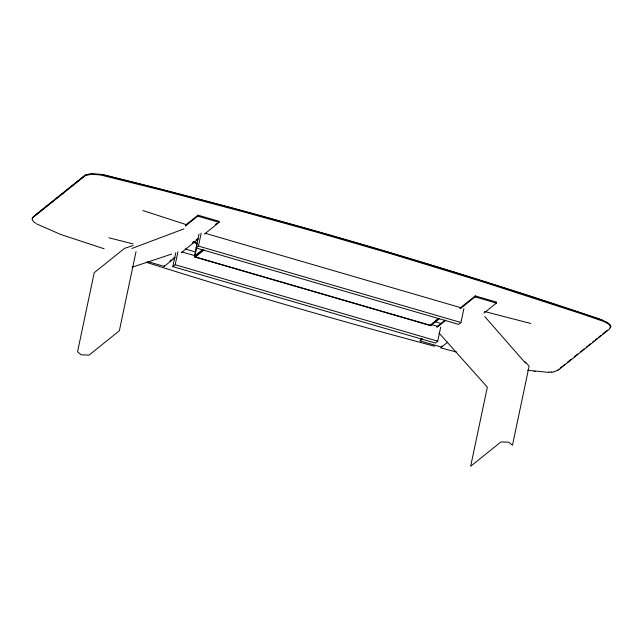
<?xml version="1.0" encoding="UTF-8"?>
<svg xmlns="http://www.w3.org/2000/svg" width="643" height="643" viewBox="0 0 643 643"><rect width="100%" height="100%" fill="white"/><g stroke="black" fill="none" stroke-linecap="round" stroke-linejoin="round"><path stroke-width="0.96" d="M136.011 251.702L119.341 330.791L89.039 355.113L81.179 354.823L77.554 351.769L94.216 272.68L124.525 248.359L133.005 245.538M147.536 261.516L164.23 266.379L164.431 265.398M440.648 327.255L437.714 341.168L435.367 343.057L172.854 266.612L175.788 252.699M172.854 266.612L175.201 264.731L177.942 251.743M185.401 226.063L197.763 216.136L197.972 215.156L219.303 221.369L219.094 222.349L204.41 234.132M463.9 308.592L460.975 322.513L458.62 324.394L196.107 247.957L199.041 234.036M439.499 318.582L430.657 325.679L194.395 256.887L197.152 243.785M196.428 248.254L194.652 256.678L430.914 325.471L431.091 324.651M196.107 247.957L198.454 246.068L201.195 233.079M447.689 342.156L441.508 347.116L420.176 340.911L420.385 339.93L421.929 338.684M441.508 347.116L441.717 346.135M460.364 308.664L475.048 296.881L475.249 295.901L496.581 302.106L496.372 303.094L484.01 313.012M32.23 218.724L33.452 217.109L85.085 175.748L91.226 174.189L100.694 175L164.037 190.826L245.996 212.536L320.72 233.313L394.553 254.813L485.586 282.695L581.151 313.671L604.058 321.572L608.656 324.056L610.713 326.957M610.77 326.853L610.119 327.938M33.291 217.246L33.693 216.707M34.264 216.185L68.07 189.058M70.183 187.362L84.972 175.491M185.61 225.082L197.972 215.156M169.848 261.058L171.392 259.812M172.935 258.574L174.478 257.337M192.257 243.07L194.572 241.213M196.115 239.968L197.666 238.73M215.437 224.471L216.98 223.225M164.23 266.379L175.049 257.698M181.23 252.739L198.229 239.092M194.829 255.858L202.625 249.597M194.395 256.887L203.236 249.789M195.472 256.911L204.056 250.023M430.095 325.229L438.679 318.341M434.21 322.151L438.888 318.389M436.613 326.901L445.117 320.085M459.801 308.302L475.249 295.901M420.176 340.911L422.499 339.046M437.184 327.263L445.679 320.447M560.029 368.206L564.98 364.227M567.102 362.523L571.354 359.124M574.183 356.849L577.719 354.012M580.549 351.737L584.085 348.9M586.207 347.196L587.622 346.063M588.329 345.5L590.451 343.796M592.573 342.092L593.987 340.959M595.402 339.817L596.817 338.684M598.231 337.551L601.06 335.276M602.475 334.143L607.426 330.172M557.915 369.829L558.614 369.339M85.672 175L86.459 174.574M131.807 248.479L183.978 228.86M132.096 267.247L171.681 254.073M554.057 371.791L558.478 369.99L609.411 329.12L610.85 326.298L610.103 324.586L606.823 322.175L600.916 319.627L533.706 297.371L455.533 272.624L376.316 248.712L308.463 229.149L233.594 208.485L157.824 188.536L100.83 174.341L91.362 173.53L85.222 175.097L33.589 216.458C30.398 218.773 33.372 222.494 36.177 223.402M553.647 371.911L551.437 372.289M551.638 372.048L548.857 372.04M548.865 372.41L527.533 370.255M534.076 371.316L535.482 371.437M103.137 174.623C271.33 216.249 437.979 264.329 602.105 319.917M108.908 237.797L133.101 243.898M484.533 311.501L530.78 323.493M456.57 352.067L440.519 347.823M434.62 346.255C337.856 320.455 241.664 292.533 146.21 262.272M197.763 216.136L219.094 222.349M475.048 296.881L496.372 303.094M142.875 210.542L186.88 224.841M205.238 233.272L461.015 307.756M193.157 242.154L196.999 243.271M192.812 242.162L196.67 243.287M198.454 246.068L460.975 322.513M185.24 248.994L195.842 252.08M434.877 321.685L441.62 323.654M181.985 251.935L195.448 255.85M431.035 324.45L437.762 326.411M175.201 264.731L437.714 341.168M104.094 248.761L60.498 234.39L36.908 224.053M525.154 361.728L529.125 366.172L512.463 445.261L508.83 442.207L500.977 441.918L470.668 466.239L487.33 387.15L439.024 333.026M484.75 316.565L525.5 363.118M32.287 218.62L32.375 219.183"/></g></svg>
